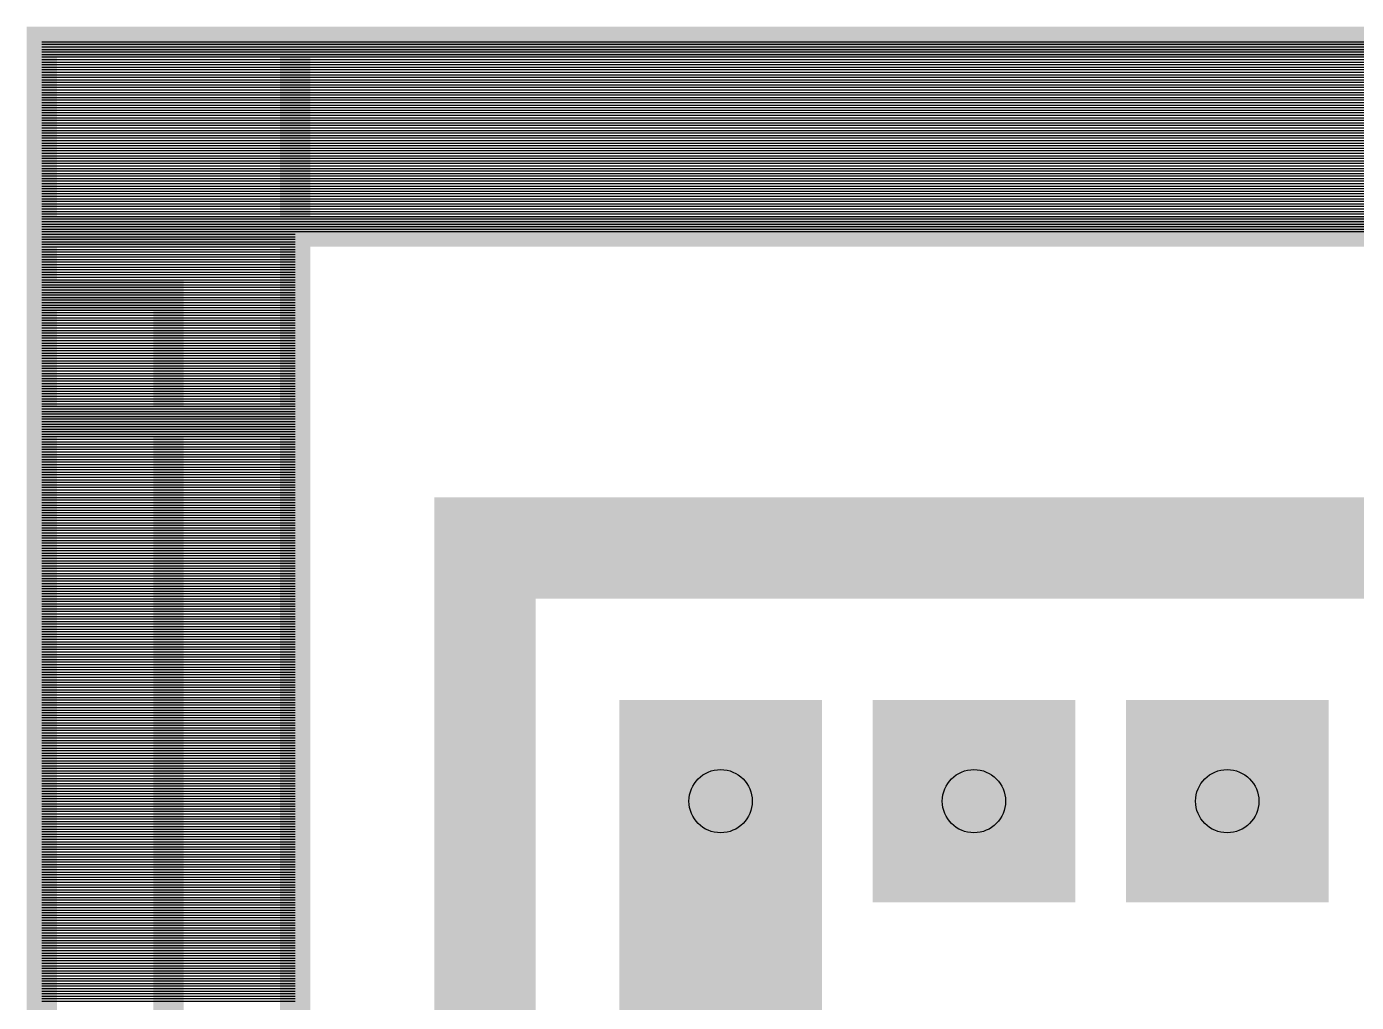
# Model space of a CAD drawing. Extents: x -1.81 to 0.88, y -1.38 to 1.44.
# Drawn here: x -1.806 to -1.281, y 1.027 to 1.413 of the extents above; entities that cross this region are included whole.
import ezdxf

# ---------------------------------------------------------------- set-up
doc = ezdxf.new("R2010")
doc.units = 0
doc.layers.get('0').update_dxf_attribs({"linetype": 'CONTINUOUS'})

# ---------------------------------------------------------------- blocks, each defined once
blk = doc.blocks.new('RPAD')
blk.add_trace([(-0.5, -0.5), (-0.5, 0.5), (0.5, -0.5), (0.5, 0.5)])

msp = doc.modelspace()

# ---------------------------------------------------------------- linework, layer by layer
for points, const_width in [([(-1.8, 1.332), (-1.8, 1.407), (0.875, 1.407), (0.875, 1.332), (-1.8, 1.332)], 0.012), ([(-1.8, 1.257), (-1.8, 1.407), (-1.7, 1.407), (-1.7, 1.257), (-1.8, 1.257)], 0.012), ([(-1.8, -1.217), (-1.8, 1.307), (-1.75, 1.307), (-1.75, -1.217), (-1.8, -1.217)], 0.012), ([(-1.75, -1.167), (-1.75, 1.257), (-1.7, 1.257), (-1.7, -1.167), (-1.75, -1.167)], 0.012), ([(-0.825, 1.107), (-0.825, 1.207), (-1.625, 1.207), (-1.625, 1.007)], 0.04), ([(-1.532, 1.107), (-1.532, 0.914), (-1.5, 0.882)], 0.08)]:
    msp.add_lwpolyline(points, dxfattribs=dict(const_width=const_width))
for points in [[(-1.8, 1.407), (0.875, 1.407)], [(-1.8, 1.407), (-1.7, 1.407)], [(-1.8, 1.406), (0.875, 1.406)], [(-1.8, 1.406), (-1.7, 1.406)], [(-1.8, 1.405), (0.875, 1.405)], [(-1.8, 1.405), (-1.7, 1.405)], [(-1.8, 1.404), (0.875, 1.404)], [(-1.8, 1.404), (-1.7, 1.404)], [(-1.8, 1.403), (0.875, 1.403)], [(-1.8, 1.403), (-1.7, 1.403)], [(-1.8, 1.402), (0.875, 1.402)], [(-1.8, 1.402), (-1.7, 1.402)], [(-1.8, 1.401), (0.875, 1.401)], [(-1.8, 1.401), (-1.7, 1.401)], [(-1.8, 1.4), (0.875, 1.4)], [(-1.8, 1.4), (-1.7, 1.4)], [(-1.8, 1.399), (0.875, 1.399)], [(-1.8, 1.399), (-1.7, 1.399)], [(-1.8, 1.398), (0.875, 1.398)], [(-1.8, 1.398), (-1.7, 1.398)], [(-1.8, 1.397), (0.875, 1.397)], [(-1.8, 1.397), (-1.7, 1.397)], [(-1.8, 1.396), (0.875, 1.396)], [(-1.8, 1.396), (-1.7, 1.396)], [(-1.8, 1.395), (0.875, 1.395)], [(-1.8, 1.395), (-1.7, 1.395)], [(-1.8, 1.394), (0.875, 1.394)], [(-1.8, 1.394), (-1.7, 1.394)], [(-1.8, 1.393), (0.875, 1.393)], [(-1.8, 1.393), (-1.7, 1.393)], [(-1.8, 1.392), (0.875, 1.392)], [(-1.8, 1.392), (-1.7, 1.392)], [(-1.8, 1.391), (0.875, 1.391)], [(-1.8, 1.391), (-1.7, 1.391)], [(-1.8, 1.39), (0.875, 1.39)], [(-1.8, 1.39), (-1.7, 1.39)], [(-1.8, 1.389), (0.875, 1.389)], [(-1.8, 1.389), (-1.7, 1.389)], [(-1.8, 1.388), (0.875, 1.388)], [(-1.8, 1.388), (-1.7, 1.388)], [(-1.8, 1.387), (0.875, 1.387)], [(-1.8, 1.387), (-1.7, 1.387)], [(-1.8, 1.386), (0.875, 1.386)], [(-1.8, 1.386), (-1.7, 1.386)], [(-1.8, 1.385), (0.875, 1.385)], [(-1.8, 1.385), (-1.7, 1.385)], [(-1.8, 1.384), (0.875, 1.384)], [(-1.8, 1.384), (-1.7, 1.384)], [(-1.8, 1.383), (0.875, 1.383)], [(-1.8, 1.383), (-1.7, 1.383)], [(-1.8, 1.382), (0.875, 1.382)], [(-1.8, 1.382), (-1.7, 1.382)], [(-1.8, 1.381), (0.875, 1.381)], [(-1.8, 1.381), (-1.7, 1.381)], [(-1.8, 1.38), (0.875, 1.38)], [(-1.8, 1.38), (-1.7, 1.38)], [(-1.8, 1.379), (0.875, 1.379)], [(-1.8, 1.379), (-1.7, 1.379)], [(-1.8, 1.378), (0.875, 1.378)], [(-1.8, 1.378), (-1.7, 1.378)], [(-1.8, 1.377), (0.875, 1.377)], [(-1.8, 1.377), (-1.7, 1.377)], [(-1.8, 1.376), (0.875, 1.376)], [(-1.8, 1.376), (-1.7, 1.376)], [(-1.8, 1.375), (0.875, 1.375)], [(-1.8, 1.375), (-1.7, 1.375)], [(-1.8, 1.374), (0.875, 1.374)], [(-1.8, 1.374), (-1.7, 1.374)], [(-1.8, 1.373), (0.875, 1.373)], [(-1.8, 1.373), (-1.7, 1.373)], [(-1.8, 1.372), (0.875, 1.372)], [(-1.8, 1.372), (-1.7, 1.372)], [(-1.8, 1.371), (0.875, 1.371)], [(-1.8, 1.371), (-1.7, 1.371)], [(-1.8, 1.37), (0.875, 1.37)], [(-1.8, 1.37), (-1.7, 1.37)], [(-1.8, 1.369), (0.875, 1.369)], [(-1.8, 1.369), (-1.7, 1.369)], [(-1.8, 1.368), (0.875, 1.368)], [(-1.8, 1.368), (-1.7, 1.368)], [(-1.8, 1.367), (0.875, 1.367)], [(-1.8, 1.367), (-1.7, 1.367)], [(-1.8, 1.366), (0.875, 1.366)], [(-1.8, 1.366), (-1.7, 1.366)], [(-1.8, 1.365), (0.875, 1.365)], [(-1.8, 1.365), (-1.7, 1.365)], [(-1.8, 1.364), (0.875, 1.364)], [(-1.8, 1.364), (-1.7, 1.364)], [(-1.8, 1.363), (0.875, 1.363)], [(-1.8, 1.363), (-1.7, 1.363)], [(-1.8, 1.362), (0.875, 1.362)], [(-1.8, 1.362), (-1.7, 1.362)], [(-1.8, 1.361), (0.875, 1.361)], [(-1.8, 1.361), (-1.7, 1.361)], [(-1.8, 1.36), (0.875, 1.36)], [(-1.8, 1.36), (-1.7, 1.36)], [(-1.8, 1.359), (0.875, 1.359)], [(-1.8, 1.359), (-1.7, 1.359)], [(-1.8, 1.358), (0.875, 1.358)], [(-1.8, 1.358), (-1.7, 1.358)], [(-1.8, 1.357), (0.875, 1.357)], [(-1.8, 1.357), (-1.7, 1.357)], [(-1.8, 1.356), (0.875, 1.356)], [(-1.8, 1.356), (-1.7, 1.356)], [(-1.8, 1.355), (0.875, 1.355)], [(-1.8, 1.355), (-1.7, 1.355)], [(-1.8, 1.354), (0.875, 1.354)], [(-1.8, 1.354), (-1.7, 1.354)], [(-1.8, 1.353), (0.875, 1.353)], [(-1.8, 1.353), (-1.7, 1.353)], [(-1.8, 1.352), (0.875, 1.352)], [(-1.8, 1.352), (-1.7, 1.352)], [(-1.8, 1.351), (0.875, 1.351)], [(-1.8, 1.351), (-1.7, 1.351)], [(-1.8, 1.35), (0.875, 1.35)], [(-1.8, 1.35), (-1.7, 1.35)], [(-1.8, 1.349), (0.875, 1.349)], [(-1.8, 1.349), (-1.7, 1.349)], [(-1.8, 1.348), (0.875, 1.348)], [(-1.8, 1.348), (-1.7, 1.348)], [(-1.8, 1.347), (0.875, 1.347)], [(-1.8, 1.347), (-1.7, 1.347)], [(-1.8, 1.346), (0.875, 1.346)], [(-1.8, 1.346), (-1.7, 1.346)], [(-1.8, 1.345), (0.875, 1.345)], [(-1.8, 1.345), (-1.7, 1.345)], [(-1.8, 1.344), (0.875, 1.344)], [(-1.8, 1.344), (-1.7, 1.344)], [(-1.8, 1.343), (0.875, 1.343)], [(-1.8, 1.343), (-1.7, 1.343)], [(-1.8, 1.342), (0.875, 1.342)], [(-1.8, 1.342), (-1.7, 1.342)], [(-1.8, 1.341), (0.875, 1.341)], [(-1.8, 1.341), (-1.7, 1.341)], [(-1.8, 1.34), (0.875, 1.34)], [(-1.8, 1.34), (-1.7, 1.34)], [(-1.8, 1.339), (0.875, 1.339)], [(-1.8, 1.339), (-1.7, 1.339)], [(-1.8, 1.338), (0.875, 1.338)], [(-1.8, 1.338), (-1.7, 1.338)], [(-1.8, 1.337), (0.875, 1.337)], [(-1.8, 1.337), (-1.7, 1.337)], [(-1.8, 1.336), (0.875, 1.336)], [(-1.8, 1.336), (-1.7, 1.336)], [(-1.8, 1.335), (0.875, 1.335)], [(-1.8, 1.335), (-1.7, 1.335)], [(-1.8, 1.334), (0.875, 1.334)], [(-1.8, 1.334), (-1.7, 1.334)], [(-1.8, 1.333), (0.875, 1.333)], [(-1.8, 1.333), (-1.7, 1.333)], [(-1.8, 1.332), (0.875, 1.332)], [(-1.8, 1.332), (-1.7, 1.332)], [(-1.8, 1.331), (-1.7, 1.331)], [(-1.8, 1.33), (-1.7, 1.33)], [(-1.8, 1.329), (-1.7, 1.329)], [(-1.8, 1.328), (-1.7, 1.328)], [(-1.8, 1.327), (-1.7, 1.327)], [(-1.8, 1.326), (-1.7, 1.326)], [(-1.8, 1.325), (-1.7, 1.325)], [(-1.8, 1.324), (-1.7, 1.324)], [(-1.8, 1.323), (-1.7, 1.323)], [(-1.8, 1.322), (-1.7, 1.322)], [(-1.8, 1.321), (-1.7, 1.321)], [(-1.8, 1.32), (-1.7, 1.32)], [(-1.8, 1.319), (-1.7, 1.319)], [(-1.8, 1.318), (-1.7, 1.318)], [(-1.8, 1.317), (-1.7, 1.317)], [(-1.8, 1.316), (-1.7, 1.316)], [(-1.8, 1.315), (-1.7, 1.315)], [(-1.8, 1.314), (-1.7, 1.314)], [(-1.8, 1.313), (-1.7, 1.313)], [(-1.8, 1.312), (-1.7, 1.312)], [(-1.8, 1.311), (-1.7, 1.311)], [(-1.8, 1.31), (-1.7, 1.31)], [(-1.8, 1.309), (-1.7, 1.309)], [(-1.8, 1.308), (-1.7, 1.308)], [(-1.8, 1.307), (-1.75, 1.307)], [(-1.8, 1.307), (-1.7, 1.307)], [(-1.8, 1.306), (-1.75, 1.306)], [(-1.8, 1.306), (-1.7, 1.306)], [(-1.8, 1.305), (-1.75, 1.305)], [(-1.8, 1.305), (-1.7, 1.305)], [(-1.8, 1.304), (-1.75, 1.304)], [(-1.8, 1.304), (-1.7, 1.304)], [(-1.8, 1.303), (-1.75, 1.303)], [(-1.8, 1.303), (-1.7, 1.303)], [(-1.8, 1.302), (-1.75, 1.302)], [(-1.8, 1.302), (-1.7, 1.302)], [(-1.8, 1.301), (-1.75, 1.301)], [(-1.8, 1.301), (-1.7, 1.301)], [(-1.8, 1.3), (-1.75, 1.3)], [(-1.8, 1.3), (-1.7, 1.3)], [(-1.8, 1.299), (-1.75, 1.299)], [(-1.8, 1.299), (-1.7, 1.299)], [(-1.8, 1.298), (-1.75, 1.298)], [(-1.8, 1.298), (-1.7, 1.298)], [(-1.8, 1.297), (-1.75, 1.297)], [(-1.8, 1.297), (-1.7, 1.297)], [(-1.8, 1.296), (-1.75, 1.296)], [(-1.8, 1.296), (-1.7, 1.296)], [(-1.8, 1.295), (-1.75, 1.295)], [(-1.8, 1.295), (-1.7, 1.295)], [(-1.8, 1.294), (-1.75, 1.294)], [(-1.8, 1.294), (-1.7, 1.294)], [(-1.8, 1.293), (-1.75, 1.293)], [(-1.8, 1.293), (-1.7, 1.293)], [(-1.8, 1.292), (-1.75, 1.292)], [(-1.8, 1.292), (-1.7, 1.292)], [(-1.8, 1.291), (-1.75, 1.291)], [(-1.8, 1.291), (-1.7, 1.291)], [(-1.8, 1.29), (-1.75, 1.29)], [(-1.8, 1.29), (-1.7, 1.29)], [(-1.8, 1.289), (-1.75, 1.289)], [(-1.8, 1.289), (-1.7, 1.289)], [(-1.8, 1.288), (-1.75, 1.288)], [(-1.8, 1.288), (-1.7, 1.288)], [(-1.8, 1.287), (-1.75, 1.287)], [(-1.8, 1.287), (-1.7, 1.287)], [(-1.8, 1.286), (-1.75, 1.286)], [(-1.8, 1.286), (-1.7, 1.286)], [(-1.8, 1.285), (-1.75, 1.285)], [(-1.8, 1.285), (-1.7, 1.285)], [(-1.8, 1.284), (-1.75, 1.284)], [(-1.8, 1.284), (-1.7, 1.284)], [(-1.8, 1.283), (-1.75, 1.283)], [(-1.8, 1.283), (-1.7, 1.283)], [(-1.8, 1.282), (-1.75, 1.282)], [(-1.8, 1.282), (-1.7, 1.282)], [(-1.8, 1.281), (-1.75, 1.281)], [(-1.8, 1.281), (-1.7, 1.281)], [(-1.8, 1.28), (-1.75, 1.28)], [(-1.8, 1.28), (-1.7, 1.28)], [(-1.8, 1.279), (-1.75, 1.279)], [(-1.8, 1.279), (-1.7, 1.279)], [(-1.8, 1.278), (-1.75, 1.278)], [(-1.8, 1.278), (-1.7, 1.278)], [(-1.8, 1.277), (-1.75, 1.277)], [(-1.8, 1.277), (-1.7, 1.277)], [(-1.8, 1.276), (-1.75, 1.276)], [(-1.8, 1.276), (-1.7, 1.276)], [(-1.8, 1.275), (-1.75, 1.275)], [(-1.8, 1.275), (-1.7, 1.275)], [(-1.8, 1.274), (-1.75, 1.274)], [(-1.8, 1.274), (-1.7, 1.274)], [(-1.8, 1.273), (-1.75, 1.273)], [(-1.8, 1.273), (-1.7, 1.273)], [(-1.8, 1.272), (-1.75, 1.272)], [(-1.8, 1.272), (-1.7, 1.272)], [(-1.8, 1.271), (-1.75, 1.271)], [(-1.8, 1.271), (-1.7, 1.271)], [(-1.8, 1.27), (-1.75, 1.27)], [(-1.8, 1.27), (-1.7, 1.27)], [(-1.8, 1.269), (-1.75, 1.269)], [(-1.8, 1.269), (-1.7, 1.269)], [(-1.8, 1.268), (-1.75, 1.268)], [(-1.8, 1.268), (-1.7, 1.268)], [(-1.8, 1.267), (-1.75, 1.267)], [(-1.8, 1.267), (-1.7, 1.267)], [(-1.8, 1.266), (-1.75, 1.266)], [(-1.8, 1.266), (-1.7, 1.266)], [(-1.8, 1.265), (-1.75, 1.265)], [(-1.8, 1.265), (-1.7, 1.265)], [(-1.8, 1.264), (-1.75, 1.264)], [(-1.8, 1.264), (-1.7, 1.264)], [(-1.8, 1.263), (-1.75, 1.263)], [(-1.8, 1.263), (-1.7, 1.263)], [(-1.8, 1.262), (-1.75, 1.262)], [(-1.8, 1.262), (-1.7, 1.262)], [(-1.8, 1.261), (-1.75, 1.261)], [(-1.8, 1.261), (-1.7, 1.261)], [(-1.8, 1.26), (-1.75, 1.26)], [(-1.8, 1.26), (-1.7, 1.26)], [(-1.8, 1.259), (-1.75, 1.259)], [(-1.8, 1.259), (-1.7, 1.259)], [(-1.8, 1.258), (-1.75, 1.258)], [(-1.8, 1.258), (-1.7, 1.258)], [(-1.8, 1.257), (-1.75, 1.257)], [(-1.8, 1.257), (-1.7, 1.257)], [(-1.8, 1.256), (-1.75, 1.256)], [(-1.8, 1.255), (-1.75, 1.255)], [(-1.75, 1.257), (-1.7, 1.257)], [(-1.75, 1.256), (-1.7, 1.256)], [(-1.75, 1.255), (-1.7, 1.255)], [(-1.8, 1.254), (-1.75, 1.254)], [(-1.8, 1.253), (-1.75, 1.253)], [(-1.8, 1.252), (-1.75, 1.252)], [(-1.8, 1.251), (-1.75, 1.251)], [(-1.8, 1.25), (-1.75, 1.25)], [(-1.75, 1.254), (-1.7, 1.254)], [(-1.75, 1.253), (-1.7, 1.253)], [(-1.75, 1.252), (-1.7, 1.252)], [(-1.75, 1.251), (-1.7, 1.251)], [(-1.75, 1.25), (-1.7, 1.25)], [(-1.8, 1.249), (-1.75, 1.249)], [(-1.8, 1.248), (-1.75, 1.248)], [(-1.8, 1.247), (-1.75, 1.247)], [(-1.8, 1.246), (-1.75, 1.246)], [(-1.8, 1.245), (-1.75, 1.245)], [(-1.75, 1.249), (-1.7, 1.249)], [(-1.75, 1.248), (-1.7, 1.248)], [(-1.75, 1.247), (-1.7, 1.247)], [(-1.75, 1.246), (-1.7, 1.246)], [(-1.75, 1.245), (-1.7, 1.245)], [(-1.8, 1.244), (-1.75, 1.244)], [(-1.8, 1.243), (-1.75, 1.243)], [(-1.8, 1.242), (-1.75, 1.242)], [(-1.8, 1.241), (-1.75, 1.241)], [(-1.8, 1.24), (-1.75, 1.24)], [(-1.75, 1.244), (-1.7, 1.244)], [(-1.75, 1.243), (-1.7, 1.243)], [(-1.75, 1.242), (-1.7, 1.242)], [(-1.75, 1.241), (-1.7, 1.241)], [(-1.75, 1.24), (-1.7, 1.24)], [(-1.8, 1.239), (-1.75, 1.239)], [(-1.8, 1.238), (-1.75, 1.238)], [(-1.8, 1.237), (-1.75, 1.237)], [(-1.8, 1.236), (-1.75, 1.236)], [(-1.8, 1.235), (-1.75, 1.235)], [(-1.8, 1.234), (-1.75, 1.234)], [(-1.75, 1.239), (-1.7, 1.239)], [(-1.75, 1.238), (-1.7, 1.238)], [(-1.75, 1.237), (-1.7, 1.237)], [(-1.75, 1.236), (-1.7, 1.236)], [(-1.75, 1.235), (-1.7, 1.235)], [(-1.75, 1.234), (-1.7, 1.234)], [(-1.8, 1.233), (-1.75, 1.233)], [(-1.8, 1.232), (-1.75, 1.232)], [(-1.8, 1.231), (-1.75, 1.231)], [(-1.8, 1.23), (-1.75, 1.23)], [(-1.8, 1.229), (-1.75, 1.229)], [(-1.75, 1.233), (-1.7, 1.233)], [(-1.75, 1.232), (-1.7, 1.232)], [(-1.75, 1.231), (-1.7, 1.231)], [(-1.75, 1.23), (-1.7, 1.23)], [(-1.75, 1.229), (-1.7, 1.229)], [(-1.8, 1.228), (-1.75, 1.228)], [(-1.8, 1.227), (-1.75, 1.227)], [(-1.8, 1.226), (-1.75, 1.226)], [(-1.8, 1.225), (-1.75, 1.225)], [(-1.8, 1.224), (-1.75, 1.224)], [(-1.75, 1.228), (-1.7, 1.228)], [(-1.75, 1.227), (-1.7, 1.227)], [(-1.75, 1.226), (-1.7, 1.226)], [(-1.75, 1.225), (-1.7, 1.225)], [(-1.75, 1.224), (-1.7, 1.224)], [(-1.8, 1.223), (-1.75, 1.223)], [(-1.8, 1.222), (-1.75, 1.222)], [(-1.8, 1.221), (-1.75, 1.221)], [(-1.8, 1.22), (-1.75, 1.22)], [(-1.8, 1.219), (-1.75, 1.219)], [(-1.75, 1.223), (-1.7, 1.223)], [(-1.75, 1.222), (-1.7, 1.222)], [(-1.75, 1.221), (-1.7, 1.221)], [(-1.75, 1.22), (-1.7, 1.22)], [(-1.75, 1.219), (-1.7, 1.219)], [(-1.8, 1.218), (-1.75, 1.218)], [(-1.8, 1.217), (-1.75, 1.217)], [(-1.8, 1.216), (-1.75, 1.216)], [(-1.8, 1.215), (-1.75, 1.215)], [(-1.8, 1.214), (-1.75, 1.214)], [(-1.8, 1.213), (-1.75, 1.213)], [(-1.75, 1.218), (-1.7, 1.218)], [(-1.75, 1.217), (-1.7, 1.217)], [(-1.75, 1.216), (-1.7, 1.216)], [(-1.75, 1.215), (-1.7, 1.215)], [(-1.75, 1.214), (-1.7, 1.214)], [(-1.75, 1.213), (-1.7, 1.213)], [(-1.8, 1.212), (-1.75, 1.212)], [(-1.8, 1.211), (-1.75, 1.211)], [(-1.8, 1.21), (-1.75, 1.21)], [(-1.8, 1.209), (-1.75, 1.209)], [(-1.8, 1.208), (-1.75, 1.208)], [(-1.75, 1.212), (-1.7, 1.212)], [(-1.75, 1.211), (-1.7, 1.211)], [(-1.75, 1.21), (-1.7, 1.21)], [(-1.75, 1.209), (-1.7, 1.209)], [(-1.75, 1.208), (-1.7, 1.208)], [(-1.8, 1.207), (-1.75, 1.207)], [(-1.8, 1.206), (-1.75, 1.206)], [(-1.8, 1.205), (-1.75, 1.205)], [(-1.8, 1.204), (-1.75, 1.204)], [(-1.8, 1.203), (-1.75, 1.203)], [(-1.75, 1.207), (-1.7, 1.207)], [(-1.75, 1.206), (-1.7, 1.206)], [(-1.75, 1.205), (-1.7, 1.205)], [(-1.75, 1.204), (-1.7, 1.204)], [(-1.75, 1.203), (-1.7, 1.203)], [(-1.8, 1.202), (-1.75, 1.202)], [(-1.8, 1.201), (-1.75, 1.201)], [(-1.8, 1.2), (-1.75, 1.2)], [(-1.8, 1.199), (-1.75, 1.199)], [(-1.8, 1.198), (-1.75, 1.198)], [(-1.75, 1.202), (-1.7, 1.202)], [(-1.75, 1.201), (-1.7, 1.201)], [(-1.75, 1.2), (-1.7, 1.2)], [(-1.75, 1.199), (-1.7, 1.199)], [(-1.75, 1.198), (-1.7, 1.198)], [(-1.8, 1.197), (-1.75, 1.197)], [(-1.8, 1.196), (-1.75, 1.196)], [(-1.8, 1.195), (-1.75, 1.195)], [(-1.8, 1.194), (-1.75, 1.194)], [(-1.8, 1.193), (-1.75, 1.193)], [(-1.8, 1.192), (-1.75, 1.192)], [(-1.75, 1.197), (-1.7, 1.197)], [(-1.75, 1.196), (-1.7, 1.196)], [(-1.75, 1.195), (-1.7, 1.195)], [(-1.75, 1.194), (-1.7, 1.194)], [(-1.75, 1.193), (-1.7, 1.193)], [(-1.75, 1.192), (-1.7, 1.192)], [(-1.8, 1.191), (-1.75, 1.191)], [(-1.8, 1.19), (-1.75, 1.19)], [(-1.8, 1.189), (-1.75, 1.189)], [(-1.8, 1.188), (-1.75, 1.188)], [(-1.8, 1.187), (-1.75, 1.187)], [(-1.75, 1.191), (-1.7, 1.191)], [(-1.75, 1.19), (-1.7, 1.19)], [(-1.75, 1.189), (-1.7, 1.189)], [(-1.75, 1.188), (-1.7, 1.188)], [(-1.75, 1.187), (-1.7, 1.187)], [(-1.8, 1.186), (-1.75, 1.186)], [(-1.8, 1.185), (-1.75, 1.185)], [(-1.8, 1.184), (-1.75, 1.184)], [(-1.8, 1.183), (-1.75, 1.183)], [(-1.8, 1.182), (-1.75, 1.182)], [(-1.75, 1.186), (-1.7, 1.186)], [(-1.75, 1.185), (-1.7, 1.185)], [(-1.75, 1.184), (-1.7, 1.184)], [(-1.75, 1.183), (-1.7, 1.183)], [(-1.75, 1.182), (-1.7, 1.182)], [(-1.8, 1.181), (-1.75, 1.181)], [(-1.8, 1.18), (-1.75, 1.18)], [(-1.8, 1.179), (-1.75, 1.179)], [(-1.8, 1.178), (-1.75, 1.178)], [(-1.8, 1.177), (-1.75, 1.177)], [(-1.75, 1.181), (-1.7, 1.181)], [(-1.75, 1.18), (-1.7, 1.18)], [(-1.75, 1.179), (-1.7, 1.179)], [(-1.75, 1.178), (-1.7, 1.178)], [(-1.75, 1.177), (-1.7, 1.177)], [(-1.8, 1.176), (-1.75, 1.176)], [(-1.8, 1.175), (-1.75, 1.175)], [(-1.8, 1.174), (-1.75, 1.174)], [(-1.8, 1.173), (-1.75, 1.173)], [(-1.8, 1.172), (-1.75, 1.172)], [(-1.8, 1.171), (-1.75, 1.171)], [(-1.75, 1.176), (-1.7, 1.176)], [(-1.75, 1.175), (-1.7, 1.175)], [(-1.75, 1.174), (-1.7, 1.174)], [(-1.75, 1.173), (-1.7, 1.173)], [(-1.75, 1.172), (-1.7, 1.172)], [(-1.75, 1.171), (-1.7, 1.171)], [(-1.8, 1.17), (-1.75, 1.17)], [(-1.8, 1.169), (-1.75, 1.169)], [(-1.8, 1.168), (-1.75, 1.168)], [(-1.8, 1.167), (-1.75, 1.167)], [(-1.8, 1.166), (-1.75, 1.166)], [(-1.75, 1.17), (-1.7, 1.17)], [(-1.75, 1.169), (-1.7, 1.169)], [(-1.75, 1.168), (-1.7, 1.168)], [(-1.75, 1.167), (-1.7, 1.167)], [(-1.75, 1.166), (-1.7, 1.166)], [(-1.8, 1.165), (-1.75, 1.165)], [(-1.8, 1.164), (-1.75, 1.164)], [(-1.8, 1.163), (-1.75, 1.163)], [(-1.8, 1.162), (-1.75, 1.162)], [(-1.8, 1.161), (-1.75, 1.161)], [(-1.75, 1.165), (-1.7, 1.165)], [(-1.75, 1.164), (-1.7, 1.164)], [(-1.75, 1.163), (-1.7, 1.163)], [(-1.75, 1.162), (-1.7, 1.162)], [(-1.75, 1.161), (-1.7, 1.161)], [(-1.8, 1.16), (-1.75, 1.16)], [(-1.8, 1.159), (-1.75, 1.159)], [(-1.8, 1.158), (-1.75, 1.158)], [(-1.8, 1.157), (-1.75, 1.157)], [(-1.8, 1.156), (-1.75, 1.156)], [(-1.75, 1.16), (-1.7, 1.16)], [(-1.75, 1.159), (-1.7, 1.159)], [(-1.75, 1.158), (-1.7, 1.158)], [(-1.75, 1.157), (-1.7, 1.157)], [(-1.75, 1.156), (-1.7, 1.156)], [(-1.8, 1.155), (-1.75, 1.155)], [(-1.8, 1.154), (-1.75, 1.154)], [(-1.8, 1.153), (-1.75, 1.153)], [(-1.8, 1.152), (-1.75, 1.152)], [(-1.8, 1.151), (-1.75, 1.151)], [(-1.8, 1.15), (-1.75, 1.15)], [(-1.75, 1.155), (-1.7, 1.155)], [(-1.75, 1.154), (-1.7, 1.154)], [(-1.75, 1.153), (-1.7, 1.153)], [(-1.75, 1.152), (-1.7, 1.152)], [(-1.75, 1.151), (-1.7, 1.151)], [(-1.75, 1.15), (-1.7, 1.15)], [(-1.8, 1.149), (-1.75, 1.149)], [(-1.8, 1.148), (-1.75, 1.148)], [(-1.8, 1.147), (-1.75, 1.147)], [(-1.8, 1.146), (-1.75, 1.146)], [(-1.8, 1.145), (-1.75, 1.145)], [(-1.75, 1.149), (-1.7, 1.149)], [(-1.75, 1.148), (-1.7, 1.148)], [(-1.75, 1.147), (-1.7, 1.147)], [(-1.75, 1.146), (-1.7, 1.146)], [(-1.75, 1.145), (-1.7, 1.145)], [(-1.8, 1.144), (-1.75, 1.144)], [(-1.8, 1.143), (-1.75, 1.143)], [(-1.8, 1.142), (-1.75, 1.142)], [(-1.8, 1.141), (-1.75, 1.141)], [(-1.8, 1.14), (-1.75, 1.14)], [(-1.75, 1.144), (-1.7, 1.144)], [(-1.75, 1.143), (-1.7, 1.143)], [(-1.75, 1.142), (-1.7, 1.142)], [(-1.75, 1.141), (-1.7, 1.141)], [(-1.75, 1.14), (-1.7, 1.14)], [(-1.8, 1.139), (-1.75, 1.139)], [(-1.8, 1.138), (-1.75, 1.138)], [(-1.8, 1.137), (-1.75, 1.137)], [(-1.8, 1.136), (-1.75, 1.136)], [(-1.8, 1.135), (-1.75, 1.135)], [(-1.75, 1.139), (-1.7, 1.139)], [(-1.75, 1.138), (-1.7, 1.138)], [(-1.75, 1.137), (-1.7, 1.137)], [(-1.75, 1.136), (-1.7, 1.136)], [(-1.75, 1.135), (-1.7, 1.135)], [(-1.8, 1.134), (-1.75, 1.134)], [(-1.8, 1.133), (-1.75, 1.133)], [(-1.8, 1.132), (-1.75, 1.132)], [(-1.8, 1.131), (-1.75, 1.131)], [(-1.8, 1.13), (-1.75, 1.13)], [(-1.8, 1.129), (-1.75, 1.129)], [(-1.75, 1.134), (-1.7, 1.134)], [(-1.75, 1.133), (-1.7, 1.133)], [(-1.75, 1.132), (-1.7, 1.132)], [(-1.75, 1.131), (-1.7, 1.131)], [(-1.75, 1.13), (-1.7, 1.13)], [(-1.75, 1.129), (-1.7, 1.129)], [(-1.8, 1.128), (-1.75, 1.128)], [(-1.8, 1.127), (-1.75, 1.127)], [(-1.8, 1.126), (-1.75, 1.126)], [(-1.8, 1.125), (-1.75, 1.125)], [(-1.8, 1.124), (-1.75, 1.124)], [(-1.75, 1.128), (-1.7, 1.128)], [(-1.75, 1.127), (-1.7, 1.127)], [(-1.75, 1.126), (-1.7, 1.126)], [(-1.75, 1.125), (-1.7, 1.125)], [(-1.75, 1.124), (-1.7, 1.124)], [(-1.8, 1.123), (-1.75, 1.123)], [(-1.8, 1.122), (-1.75, 1.122)], [(-1.8, 1.121), (-1.75, 1.121)], [(-1.8, 1.12), (-1.75, 1.12)], [(-1.8, 1.119), (-1.75, 1.119)], [(-1.75, 1.123), (-1.7, 1.123)], [(-1.75, 1.122), (-1.7, 1.122)], [(-1.75, 1.121), (-1.7, 1.121)], [(-1.75, 1.12), (-1.7, 1.12)], [(-1.75, 1.119), (-1.7, 1.119)], [(-1.8, 1.118), (-1.75, 1.118)], [(-1.8, 1.117), (-1.75, 1.117)], [(-1.8, 1.116), (-1.75, 1.116)], [(-1.8, 1.115), (-1.75, 1.115)], [(-1.8, 1.114), (-1.75, 1.114)], [(-1.75, 1.118), (-1.7, 1.118)], [(-1.75, 1.117), (-1.7, 1.117)], [(-1.75, 1.116), (-1.7, 1.116)], [(-1.75, 1.115), (-1.7, 1.115)], [(-1.75, 1.114), (-1.7, 1.114)], [(-1.8, 1.113), (-1.75, 1.113)], [(-1.8, 1.112), (-1.75, 1.112)], [(-1.8, 1.111), (-1.75, 1.111)], [(-1.8, 1.11), (-1.75, 1.11)], [(-1.8, 1.109), (-1.75, 1.109)], [(-1.8, 1.108), (-1.75, 1.108)], [(-1.75, 1.113), (-1.7, 1.113)], [(-1.75, 1.112), (-1.7, 1.112)], [(-1.75, 1.111), (-1.7, 1.111)], [(-1.75, 1.11), (-1.7, 1.11)], [(-1.75, 1.109), (-1.7, 1.109)], [(-1.75, 1.108), (-1.7, 1.108)], [(-1.8, 1.107), (-1.75, 1.107)], [(-1.8, 1.106), (-1.75, 1.106)], [(-1.8, 1.105), (-1.75, 1.105)], [(-1.8, 1.104), (-1.75, 1.104)], [(-1.8, 1.103), (-1.75, 1.103)], [(-1.75, 1.107), (-1.7, 1.107)], [(-1.75, 1.106), (-1.7, 1.106)], [(-1.75, 1.105), (-1.7, 1.105)], [(-1.75, 1.104), (-1.7, 1.104)], [(-1.75, 1.103), (-1.7, 1.103)], [(-1.8, 1.102), (-1.75, 1.102)], [(-1.8, 1.101), (-1.75, 1.101)], [(-1.8, 1.1), (-1.75, 1.1)], [(-1.8, 1.099), (-1.75, 1.099)], [(-1.8, 1.098), (-1.75, 1.098)], [(-1.75, 1.102), (-1.7, 1.102)], [(-1.75, 1.101), (-1.7, 1.101)], [(-1.75, 1.1), (-1.7, 1.1)], [(-1.75, 1.099), (-1.7, 1.099)], [(-1.75, 1.098), (-1.7, 1.098)], [(-1.8, 1.097), (-1.75, 1.097)], [(-1.8, 1.096), (-1.75, 1.096)], [(-1.8, 1.095), (-1.75, 1.095)], [(-1.8, 1.094), (-1.75, 1.094)], [(-1.8, 1.093), (-1.75, 1.093)], [(-1.75, 1.097), (-1.7, 1.097)], [(-1.75, 1.096), (-1.7, 1.096)], [(-1.75, 1.095), (-1.7, 1.095)], [(-1.75, 1.094), (-1.7, 1.094)], [(-1.75, 1.093), (-1.7, 1.093)], [(-1.8, 1.092), (-1.75, 1.092)], [(-1.8, 1.091), (-1.75, 1.091)], [(-1.8, 1.09), (-1.75, 1.09)], [(-1.8, 1.089), (-1.75, 1.089)], [(-1.8, 1.088), (-1.75, 1.088)], [(-1.8, 1.087), (-1.75, 1.087)], [(-1.75, 1.092), (-1.7, 1.092)], [(-1.75, 1.091), (-1.7, 1.091)], [(-1.75, 1.09), (-1.7, 1.09)], [(-1.75, 1.089), (-1.7, 1.089)], [(-1.75, 1.088), (-1.7, 1.088)], [(-1.75, 1.087), (-1.7, 1.087)], [(-1.8, 1.086), (-1.75, 1.086)], [(-1.8, 1.085), (-1.75, 1.085)], [(-1.8, 1.084), (-1.75, 1.084)], [(-1.8, 1.083), (-1.75, 1.083)], [(-1.8, 1.082), (-1.75, 1.082)], [(-1.75, 1.086), (-1.7, 1.086)], [(-1.75, 1.085), (-1.7, 1.085)], [(-1.75, 1.084), (-1.7, 1.084)], [(-1.75, 1.083), (-1.7, 1.083)], [(-1.75, 1.082), (-1.7, 1.082)], [(-1.8, 1.081), (-1.75, 1.081)], [(-1.8, 1.08), (-1.75, 1.08)], [(-1.8, 1.079), (-1.75, 1.079)], [(-1.8, 1.078), (-1.75, 1.078)], [(-1.8, 1.077), (-1.75, 1.077)], [(-1.75, 1.081), (-1.7, 1.081)], [(-1.75, 1.08), (-1.7, 1.08)], [(-1.75, 1.079), (-1.7, 1.079)], [(-1.75, 1.078), (-1.7, 1.078)], [(-1.75, 1.077), (-1.7, 1.077)], [(-1.8, 1.076), (-1.75, 1.076)], [(-1.8, 1.075), (-1.75, 1.075)], [(-1.8, 1.074), (-1.75, 1.074)], [(-1.8, 1.073), (-1.75, 1.073)], [(-1.8, 1.072), (-1.75, 1.072)], [(-1.75, 1.076), (-1.7, 1.076)], [(-1.75, 1.075), (-1.7, 1.075)], [(-1.75, 1.074), (-1.7, 1.074)], [(-1.75, 1.073), (-1.7, 1.073)], [(-1.75, 1.072), (-1.7, 1.072)], [(-1.8, 1.071), (-1.75, 1.071)], [(-1.8, 1.07), (-1.75, 1.07)], [(-1.8, 1.069), (-1.75, 1.069)], [(-1.8, 1.068), (-1.75, 1.068)], [(-1.8, 1.067), (-1.75, 1.067)], [(-1.8, 1.066), (-1.75, 1.066)], [(-1.75, 1.071), (-1.7, 1.071)], [(-1.75, 1.07), (-1.7, 1.07)], [(-1.75, 1.069), (-1.7, 1.069)], [(-1.75, 1.068), (-1.7, 1.068)], [(-1.75, 1.067), (-1.7, 1.067)], [(-1.75, 1.066), (-1.7, 1.066)], [(-1.8, 1.065), (-1.75, 1.065)], [(-1.8, 1.064), (-1.75, 1.064)], [(-1.8, 1.063), (-1.75, 1.063)], [(-1.8, 1.062), (-1.75, 1.062)], [(-1.8, 1.061), (-1.75, 1.061)], [(-1.75, 1.065), (-1.7, 1.065)], [(-1.75, 1.064), (-1.7, 1.064)], [(-1.75, 1.063), (-1.7, 1.063)], [(-1.75, 1.062), (-1.7, 1.062)], [(-1.75, 1.061), (-1.7, 1.061)], [(-1.8, 1.06), (-1.75, 1.06)], [(-1.8, 1.059), (-1.75, 1.059)], [(-1.8, 1.058), (-1.75, 1.058)], [(-1.8, 1.057), (-1.75, 1.057)], [(-1.8, 1.056), (-1.75, 1.056)], [(-1.75, 1.06), (-1.7, 1.06)], [(-1.75, 1.059), (-1.7, 1.059)], [(-1.75, 1.058), (-1.7, 1.058)], [(-1.75, 1.057), (-1.7, 1.057)], [(-1.75, 1.056), (-1.7, 1.056)], [(-1.8, 1.055), (-1.75, 1.055)], [(-1.8, 1.054), (-1.75, 1.054)], [(-1.8, 1.053), (-1.75, 1.053)], [(-1.8, 1.052), (-1.75, 1.052)], [(-1.8, 1.051), (-1.75, 1.051)], [(-1.75, 1.055), (-1.7, 1.055)], [(-1.75, 1.054), (-1.7, 1.054)], [(-1.75, 1.053), (-1.7, 1.053)], [(-1.75, 1.052), (-1.7, 1.052)], [(-1.75, 1.051), (-1.7, 1.051)], [(-1.8, 1.05), (-1.75, 1.05)], [(-1.8, 1.049), (-1.75, 1.049)], [(-1.8, 1.048), (-1.75, 1.048)], [(-1.8, 1.047), (-1.75, 1.047)], [(-1.8, 1.046), (-1.75, 1.046)], [(-1.8, 1.045), (-1.75, 1.045)], [(-1.75, 1.05), (-1.7, 1.05)], [(-1.75, 1.049), (-1.7, 1.049)], [(-1.75, 1.048), (-1.7, 1.048)], [(-1.75, 1.047), (-1.7, 1.047)], [(-1.75, 1.046), (-1.7, 1.046)], [(-1.75, 1.045), (-1.7, 1.045)], [(-1.8, 1.044), (-1.75, 1.044)], [(-1.8, 1.043), (-1.75, 1.043)], [(-1.8, 1.042), (-1.75, 1.042)], [(-1.8, 1.041), (-1.75, 1.041)], [(-1.8, 1.04), (-1.75, 1.04)], [(-1.75, 1.044), (-1.7, 1.044)], [(-1.75, 1.043), (-1.7, 1.043)], [(-1.75, 1.042), (-1.7, 1.042)], [(-1.75, 1.041), (-1.7, 1.041)], [(-1.75, 1.04), (-1.7, 1.04)], [(-1.8, 1.039), (-1.75, 1.039)], [(-1.8, 1.038), (-1.75, 1.038)], [(-1.8, 1.037), (-1.75, 1.037)], [(-1.8, 1.036), (-1.75, 1.036)], [(-1.8, 1.035), (-1.75, 1.035)], [(-1.75, 1.039), (-1.7, 1.039)], [(-1.75, 1.038), (-1.7, 1.038)], [(-1.75, 1.037), (-1.7, 1.037)], [(-1.75, 1.036), (-1.7, 1.036)], [(-1.75, 1.035), (-1.7, 1.035)], [(-1.8, 1.034), (-1.75, 1.034)], [(-1.8, 1.033), (-1.75, 1.033)], [(-1.8, 1.032), (-1.75, 1.032)], [(-1.8, 1.031), (-1.75, 1.031)], [(-1.8, 1.03), (-1.75, 1.03)], [(-1.75, 1.034), (-1.7, 1.034)], [(-1.75, 1.033), (-1.7, 1.033)], [(-1.75, 1.032), (-1.7, 1.032)], [(-1.75, 1.031), (-1.7, 1.031)], [(-1.75, 1.03), (-1.7, 1.03)], [(-1.8, 1.029), (-1.75, 1.029)], [(-1.8, 1.028), (-1.75, 1.028)], [(-1.75, 1.029), (-1.7, 1.029)], [(-1.75, 1.028), (-1.7, 1.028)]]:
    msp.add_lwpolyline(points)
for centre in [(-1.532, 1.107), (-1.432, 1.107), (-1.332, 1.107)]:
    msp.add_circle(centre, 0.0125)

# ---------------------------------------------------------------- block references
at = {"xscale": 0.08, "yscale": 0.08}
for p in [(-1.532, 1.107), (-1.432, 1.107), (-1.332, 1.107)]:
    msp.add_blockref('RPAD', p, dxfattribs=at)

doc.saveas('drawing.dxf')
